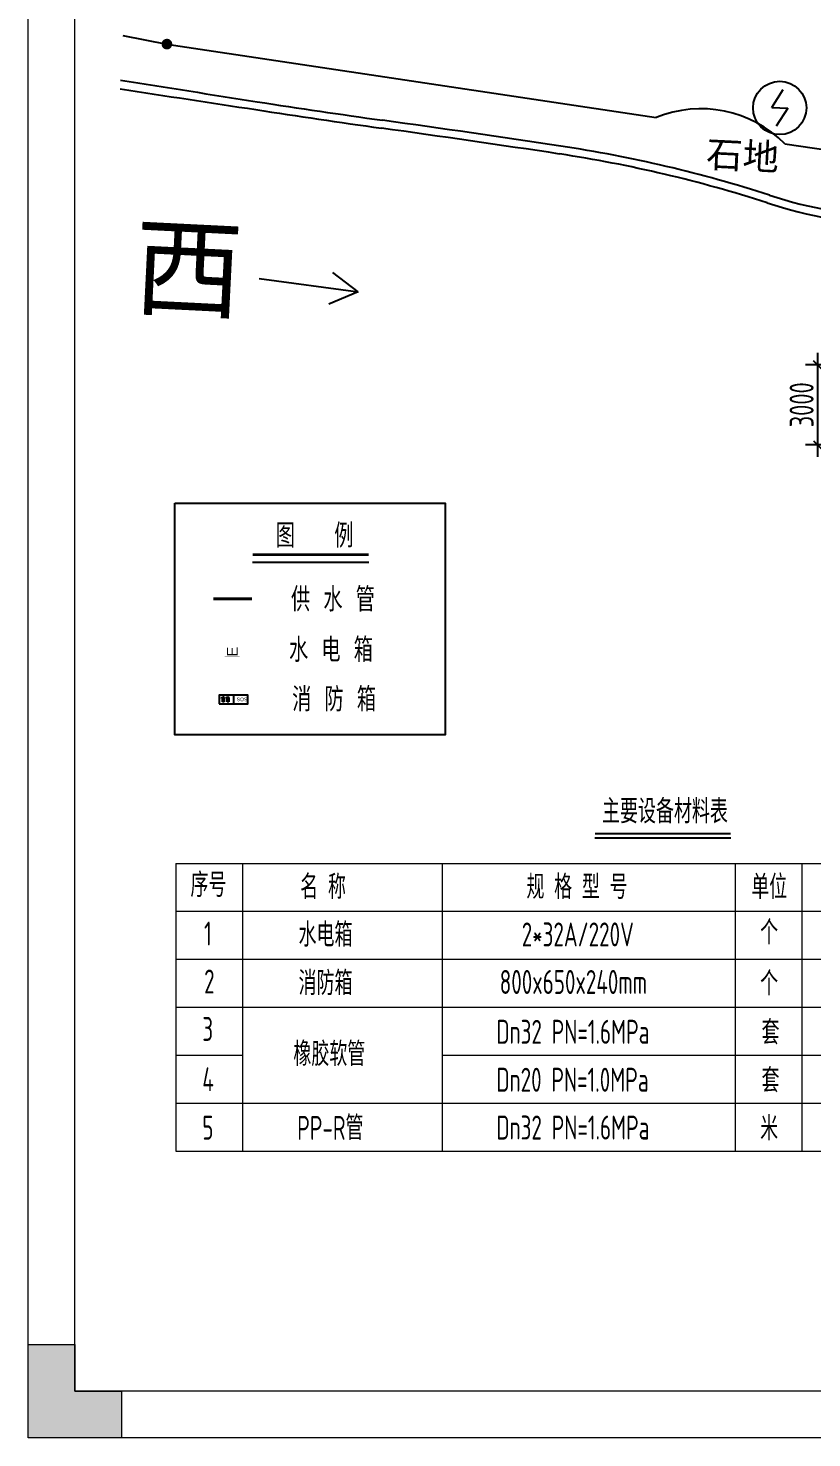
# Model space of a CAD drawing. Header units: millimetres. Extents: x 4 to 2106212, y -117026 to 198097.
# Drawn here: x 887252 to 916667, y -117026 to -64108 of the extents above; entities that cross this region are included whole.
import ezdxf
from ezdxf.enums import TextEntityAlignment as Align

# ---------------------------------------------------------------- set-up
doc = ezdxf.new("R2010")
doc.units = ezdxf.units.MM
doc.layers.add('图框', color=7, linetype='Continuous', lineweight=13)
doc.layers.add('文本', color=3, linetype='Continuous', lineweight=13)
for name, color, linetype in [('水电箱', 40, 'Continuous'), ('消防箱', 112, 'Continuous'), ('粗实线', 7, 'Continuous'), ('给水标注', 7, 'Continuous'), ('给水管', 80, 'Continuous')]:
    doc.layers.add(name, color=color, linetype=linetype)
doc.styles.add('HZ', font='rs.shx', dxfattribs={"width": 0.8, "bigfont": 'hztxt.shx'})
doc.styles.add('hztxt', font='ros1.shx', dxfattribs={"width": 0.8, "bigfont": 'hztxt.shx'})
doc.styles.get("Standard").update_dxf_attribs({"font": 'arial.ttf'})
doc.styles.add('宋体', font='')
doc.styles.add('英文注解', font='arial.ttf')
doc.styles.get('宋体').set_extended_font_data('SimSun')
doc.linetypes.add('10422', pattern='A,2,[150,AAA.SHX,S=1,R=0,X=0,Y=1],2,[177,AAA.SHX,S=1,R=0,X=0,Y=0.8],1e-09', length=4)
doc.linetypes.add('444', pattern='A,4.5,[145,AAA.SHX,S=1,R=0,X=0,Y=1],4.5,-0.5,[146,AAA.SHX,S=1,R=0,X=0,Y=0],-0.5', length=10)
doc.dimstyles.new('DIM-300', dxfattribs={"dimscale": 300, "dimtxt": 3, "dimasz": 1, "dimexe": 1.5, "dimexo": 1.5, "dimgap": 0.5, "dimtad": 1, "dimdec": 0, "dimzin": 0, "dimdsep": 46, "dimtxsty": 'hztxt', "dimblk": 'OBLIQUE', "dimcen": 0, "dimdle": 1.5, "dimclrd": 9, "dimclre": 9, "dimclrt": 6, "dimadec": 0, "dimazin": 0, "dimtfac": 1, "dimtdec": 0, "dimtix": 1, "dimtofl": 0, "dimtmove": 2, "dimatfit": 0, "dimfxl": 5, "dimtolj": 1, "dimtzin": 0, "dimarcsym": 0})

# ---------------------------------------------------------------- blocks, each defined once
blk = doc.blocks.new('*U2048')
at = {"layer": '消防箱'}
h = blk.add_hatch(color=240, dxfattribs=at)
h.dxf.hatch_style = 1
edge = h.paths.add_edge_path()
edge.add_line((-415, 70), (-387, 70))
edge.add_line((-387, 70), (-387, 81))
edge.add_line((-387, 81), (-415, 81))
edge.add_ellipse((-407, 31), major_axis=(0, 51.2), ratio=0.999994, start_angle=9.5957, end_angle=90.002)
edge.add_ellipse((-384, -5), major_axis=(0, 81.8), ratio=0.999994, start_angle=22.0899, end_angle=63.8382, ccw=False)
h.paths.add_polyline_path([(-365, 95), (-387, 95), (-387, 81), (-365, 81)])
h.paths.add_polyline_path([(-365, 81), (-387, 81), (-387, 70), (-365, 70)])
h.paths.add_polyline_path([(-334, 81), (-365, 81), (-365, 70), (-334, 70)])
h.paths.add_polyline_path([(-365, 70), (-387, 70), (-387, 48), (-365, 48)])
h.paths.add_polyline_path([(-345, 48), (-407, 48), (-407, -93), (-345, -93)])
h = blk.add_hatch(color=240, dxfattribs=at)
h.dxf.hatch_style = 1
edge = h.paths.add_edge_path()
edge.add_line((-244, 70), (-215, 70))
edge.add_line((-215, 70), (-215, 81))
edge.add_line((-215, 81), (-244, 81))
edge.add_ellipse((-235, 31), major_axis=(0, 51.2), ratio=0.999994, start_angle=9.5957, end_angle=90.002)
edge.add_ellipse((-213, -5), major_axis=(0, 81.8), ratio=0.999994, start_angle=22.0899, end_angle=63.8382, ccw=False)
h.paths.add_polyline_path([(-194, 95), (-215, 95), (-215, 81), (-194, 81)])
h.paths.add_polyline_path([(-194, 81), (-215, 81), (-215, 70), (-194, 70)])
h.paths.add_polyline_path([(-163, 81), (-194, 81), (-194, 70), (-163, 70)])
h.paths.add_polyline_path([(-194, 70), (-215, 70), (-215, 48), (-194, 48)])
h.paths.add_polyline_path([(-173, 48), (-236, 48), (-236, -93), (-173, -93)])
at = {"layer": '消防箱', "color": 240}
for p, q in [((-415, 81, 0), (-334, 81, 0)), ((-415, 70, 0), (-334, 70, 0)), ((-407, 48, 0), (-345, 48, 0)), ((-407, -93, 0), (-407, 48, 0)), ((-387, 48, 0), (-387, 95, 0)), ((-365, 95, 0), (-387, 95, 0)), ((-365, 48, 0), (-365, 95, 0)), ((-345, 48, 0), (-345, -93, 0)), ((-334, 70, 0), (-334, 81, 0)), ((-244, 81, 0), (-163, 81, 0)), ((-244, 70, 0), (-163, 70, 0)), ((-236, 48, 0), (-173, 48, 0)), ((-236, -93, 0), (-236, 48, 0)), ((-215, 48, 0), (-215, 95, 0)), ((-194, 95, 0), (-215, 95, 0)), ((-194, 48, 0), (-194, 95, 0)), ((-173, 48, 0), (-173, -93, 0)), ((-163, 70, 0), (-163, 81, 0)), ((-345, -93, 0), (-407, -93, 0)), ((-173, -93, 0), (-236, -93, 0))]:
    blk.add_line(p, q, dxfattribs=at)
at = {"layer": '消防箱', "color": 7}
for points in [[(-540, -162), (540, -162), (540, 162), (-540, 162)], [(-537, -159), (537, -159), (537, 159), (-537, 159)]]:
    blk.add_lwpolyline(points, close=True, dxfattribs=at)
blk.add_lwpolyline([(0, 162), (0, -162)], dxfattribs=at)
at = {"layer": '消防箱', "color": 240}
for centre, major_axis, start_param, end_param in [((-407, 31, 0), (0, 51.2), 0.167476, 1.570832), ((-384, -5, 0), (0, 81.8), 0.385541, 1.114187), ((-235, 31, 0), (0, 51.2), 0.167476, 1.570832), ((-213, -5, 0), (0, 81.8), 0.385541, 1.114187)]:
    blk.add_ellipse(centre, major_axis=major_axis, ratio=0.999994, start_param=start_param, end_param=end_param, dxfattribs=at)
at = {"layer": '消防箱', "color": 240, "insert": (120, 70, 0), "char_height": 135, "attachment_point": 1, "style": '英文注解'}
blk.add_mtext_dynamic_manual_height_columns('SOS', width=153.01, gutter_width=16.9, heights=[0], dxfattribs=at)
blk = doc.blocks.new('*U2047')
at = {"color": 0, "linetype": 'ByBlock', "lineweight": -2, "transparency": 16777216}
blk.add_blockref('*U2048', (0, 0), dxfattribs=at)
blk = doc.blocks.new('水电箱A')
at = {"layer": '水电箱', "color": 2, "const_width": 3}
blk.add_lwpolyline([(-30, 210), (270, 210), (270, -210), (-30, -210)], close=True, dxfattribs=at)
at = {"layer": '水电箱', "color": 2}
blk.add_text('E', height=300, dxfattribs=at).set_placement((-24, -153))
blk = doc.blocks.new('_Oblique')
at = {"color": 0, "linetype": 'ByBlock', "lineweight": -2}
blk.add_line((-0.5, -0.5), (0.5, 0.5), dxfattribs=at)
blk = doc.blocks.new('*D2057')
at = {"color": 9, "lineweight": -2, "transparency": 16777216}
for p, q in [((916884, -76297), (916884, -80197)), ((917871, -76747), (916434, -76747)), ((917871, -79747), (916434, -79747))]:
    blk.add_line(p, q, dxfattribs=at)
at = {"layer": 'Defpoints', "color": 0, "transparency": 16777216}
for p in [(918321, -76747), (916884, -79747), (918321, -79747)]:
    blk.add_point(p, dxfattribs=at)
at = {"color": 9, "lineweight": -2, "transparency": 16777216, "xscale": 300, "yscale": 300, "zscale": 300}
for p, rotation in [((916884, -76747), 90), ((916884, -79747), 270)]:
    blk.add_blockref('_Oblique', p, dxfattribs=dict(at, rotation=rotation))
at = {"color": 6, "transparency": 16777216, "insert": (916284, -78247), "char_height": 900, "attachment_point": 5, "rotation": 90, "style": 'hztxt'}
blk.add_mtext('\\A1;3000', dxfattribs=at)
blk = doc.blocks.new('GW-TK')
at = {"layer": '图框', "linetype": 'Continuous', "lineweight": 0}
h = blk.add_hatch(color=256, dxfattribs=at)
h.dxf.hatch_style = 1
h.paths.add_polyline_path([(927193.56, 464418.01), (927193.56, 464423.01), (927188.55, 464423.01), (927188.55, 464428.01), (927183.55, 464428.01), (927183.55, 464418.01)])
at = {"layer": '图框'}
for points in [[(927183.55, 464715.01), (927603.55, 464715.01), (927603.55, 464418.01), (927183.55, 464418.01)], [(927188.55, 464710.01), (927598.55, 464710.01), (927598.55, 464423.01), (927188.55, 464423.01)]]:
    blk.add_lwpolyline(points, close=True, dxfattribs=at)
at = {"layer": '图框', "linetype": 'Continuous', "lineweight": 0}
blk.add_lwpolyline([(927188.55, 464428.01), (927188.55, 464423.01), (927193.56, 464423.01), (927193.56, 464418.01), (927183.55, 464418.01), (927183.55, 464428.01)], close=True, dxfattribs=at)
blk = doc.blocks.new('jytkjyk')
at = {"layer": '粗实线', "color": 252}
for p, q in [((426927, 139166), (428579, 138846)), ((428579, 138846), (446941, 136090)), ((451777, 135104), (461524, 133688))]:
    blk.add_line(p, q, dxfattribs=at)
at = {"layer": '粗实线', "color": 252, "linetype": 'Continuous'}
for p, q in [((435762, 129545, 100000), (434812, 130278, 100000)), ((432045, 130045, 100000), (435762, 129545, 100000)), ((435762, 129545, 100000), (434652, 129089, 100000))]:
    blk.add_line(p, q, dxfattribs=at)
at = {"layer": '粗实线', "color": 252, "linetype": 'Continuous', "const_width": 200, "elevation": 12200, "flags": 128}
blk.add_lwpolyline([(428479, 138851, 1), (428679, 138841, 1)], format="xyb", close=True, dxfattribs=at)
at = {"layer": '粗实线', "color": 252}
for points in [[(451283, 136465), (451716, 137138)], [(451283, 136465), (451883, 136436)], [(451883, 136436), (451449, 135763)]]:
    blk.add_lwpolyline(points, dxfattribs=at)
blk.add_circle((451583, 136451, 100000), 1000, dxfattribs=at)
at = {"layer": '粗实线', "color": 252, "linetype": '10422'}
for centre, radius, start, end in [((898779, 3203502), 3102443, 261.250086, 261.3452), ((475969, 418492), 285523, 261.12551, 262.08081), ((357360, -434177), 575355, 81.407846, 82.080807), ((435954, 85982), 49293, 72.0943, 81.4078), ((456671, 150101), 18091, 252.0943, 267.4974)]:
    blk.add_arc(centre, radius, start, end, dxfattribs=at)
at = {"layer": '粗实线', "color": 252, "linetype": '444'}
for centre, radius, start, end in [((698903, 1841081), 1725174, 260.926534, 261.098861), ((475969, 418492), 285223, 261.12551, 262.08081), ((357360, -434177), 575655, 81.407846, 82.080808), ((435954, 85982), 49593, 72.0943, 81.4078), ((456671, 150101), 17791, 252.0943, 267.4974)]:
    blk.add_arc(centre, radius, start, end, dxfattribs=at)
at = {"layer": '粗实线', "color": 252}
blk.add_arc((448619, 131965), 4453, 44.8263, 112.1306, dxfattribs=at)
at = {"layer": '粗实线', "color": 252, "linetype": 'Continuous', "style": '宋体'}
for s, height, p in [('石地', 1000, (450194, 134682, 100000)), ('西', 3000, (429382, 130348, 100000))]:
    blk.add_text(s, height=height, rotation=357.1643, dxfattribs=at).set_placement(p, align=Align.MIDDLE)

msp = doc.modelspace()

# ---------------------------------------------------------------- linework, layer by layer
msp.add_line((908525.5916, -94504.6823, 0), (913623.3693, -94504.6823, 0))
at = {"elevation": 0}
msp.add_lwpolyline([(892761.8684, -81932.8138), (902898.3987, -81932.8138), (902898.3987, -90638.4677), (892761.8684, -90638.4677)], close=True, dxfattribs=at)
at = {"const_width": 80.4376, "elevation": 0, "flags": 128}
msp.add_lwpolyline([(908525.5916, -94343.8071), (913623.3693, -94343.8071)], dxfattribs=at)
at = {"layer": '文本'}
for p, q in [((892791.8063, -95460.3252, 0), (931291.8063, -95460.3252, 0)), ((892791.8063, -95460.3252, 0), (892791.8063, -106260.3252, 0)), ((895291.8063, -95460.3252, 0), (895291.8063, -106260.3252, 0)), ((902791.8063, -95460.3252, 0), (902791.8063, -106260.3252, 0)), ((913791.8063, -95460.3252, 0), (913791.8063, -106260.3252, 0)), ((916291.8063, -95460.3252, 0), (916291.8063, -106260.3252, 0)), ((892791.8063, -97260.3252, 0), (931291.8063, -97260.3252, 0)), ((892791.8063, -99060.3252, 0), (931291.8063, -99060.3252, 0)), ((892791.8063, -100860.3252, 0), (931291.8063, -100860.3252, 0)), ((892791.8063, -102660.3252, 0), (895291.8063, -102660.3252, 0)), ((902791.8063, -102660.3252, 0), (931291.8063, -102660.3252, 0)), ((892791.8063, -104460.3252, 0), (931291.8063, -104460.3252, 0)), ((892791.8063, -106260.3252, 0), (931291.8063, -106260.3252, 0))]:
    msp.add_line(p, q, dxfattribs=at)
at = {"layer": '给水标注', "color": 0}
msp.add_line((895672.9963, -84152.3778, 0), (900033.4936, -84152.3778, 0), dxfattribs=at)
at = {"layer": '给水标注', "color": 0, "const_width": 110, "elevation": 0}
msp.add_lwpolyline([(895672.9963, -83871.0604), (900033.4936, -83871.0604)], dxfattribs=at)
at = {"layer": '给水管', "color": 4, "lineweight": -3, "const_width": 110, "elevation": 0}
msp.add_lwpolyline([(894200.7047, -85530.924), (895653.4772, -85530.924)], dxfattribs=at)

# ---------------------------------------------------------------- block references
at = {"xscale": 350, "yscale": 350, "zscale": 350}
msp.add_blockref('GW-TK', (-323626990.9057, -162663329.3938), dxfattribs=at)
for name, p in [('jytkjyk', (463880.0711, -203551.8445)), ('*U2047', (894958.3017, -89307.6886, 0))]:
    msp.add_blockref(name, p)
at = {"layer": '水电箱', "xscale": 1.350000000000001, "yscale": 1.350000000000001, "zscale": 1.350000000000001, "rotation": 89.99999999999999}
msp.add_blockref('水电箱A', (894910.4712, -87667.3954, 0), dxfattribs=at)

# ---------------------------------------------------------------- texts
at = {"char_height": 900, "width": 4715.939439, "attachment_point": 3, "rotation": 0.00005464, "style": 'HZ'}
for s, insert in [('图   例', (899464.1464, -82709.242)), ('供 水 管', (900265.3779, -85106.1314)), ('水 电 箱', (900191.7961, -86998.3066)), ('消 防 箱', (900309.5339, -88856.9932))]:
    msp.add_mtext(s, dxfattribs=dict(at, insert=insert))
at = {"layer": '文本', "style": 'hztxt', "width": 0.75}
for s, p in [('主要设备材料表', (908792.4819, -93959.5803, 0)), ('序号', (893343.5073, -96721.3082, 0)), ('名 称', (897463.2443, -96796.6083, 0)), ('规 格 型 号', (905955.4027, -96796.6083, 0)), ('单位', (914392.8557, -96796.6083, 0)), ('1', (893855.6026, -98546.681, 0)), ('水电箱', (897400.1124, -98591.336, 0)), ('2*32A/220V', (905779.2602, -98578.3582, 0)), ('个', (914727.4728, -98506.0725, 0)), ('2', (893855.6026, -100345.3988, 0)), ('消防箱', (897400.1124, -100408.3082, 0)), ('800x650x240mm', (904951.6161, -100363.3601, 0)), ('个', (914727.4728, -100422.1221, 0)), ('3', (893789.1783, -102128.1479, 0)), ('Dn32 PN=1.6MPa', (904826.1538, -102234.3128, 0)), ('套', (914780.9625, -102258.9611, 0)), ('橡胶软管', (897206.8474, -103066.7051, 0)), ('4', (893789.1783, -104016.6082, 0)), ('Dn20 PN=1.0MPa', (904826.1538, -104034.3128, 0)), ('套', (914780.9625, -104058.9611, 0)), ('5', (893789.1783, -105833.593, 0)), ('PP-R管', (897350.1078, -105841.4348, 0)), ('Dn32 PN=1.6MPa', (904826.1538, -105828.0345, 0)), ('米', (914727.4728, -105859.4037, 0))]:
    msp.add_text(s, height=900, dxfattribs=at).set_placement(p)

# ---------------------------------------------------------------- dimensions: what is measured, and where the dimension line sits
dim = msp.add_linear_dim(base=(916884.4556, -79746.8331), p1=(918320.5313, -76746.8331), p2=(918320.5313, -79746.8331), angle=89.9999997, dimstyle='DIM-300')
dim.commit()
dim.dimension.update_dxf_attribs({"geometry": '*D2057', "text_midpoint": (916284.4556, -78246.8331)})

doc.saveas('drawing.dxf')
